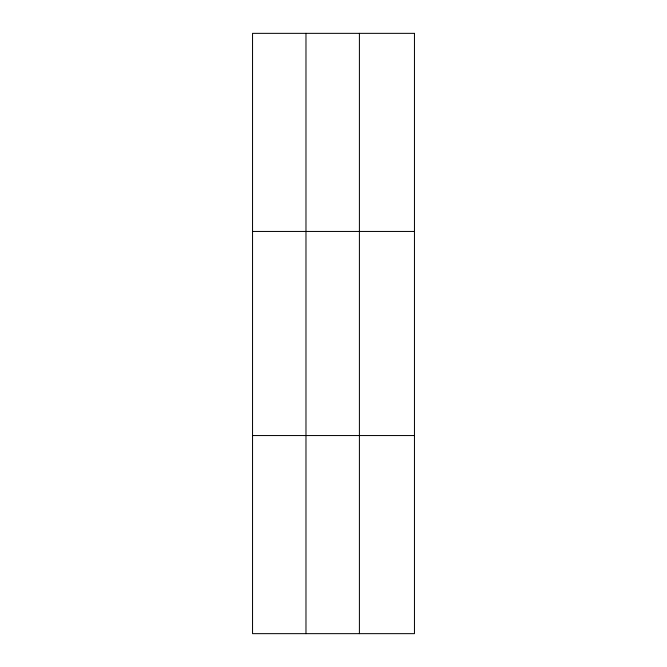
<?xml version="1.0" encoding="UTF-8"?>
<svg xmlns="http://www.w3.org/2000/svg" width="667" height="667" viewBox="0 0 667 667"><rect width="100%" height="100%" fill="white"/><g stroke="black" fill="none" stroke-linecap="round" stroke-linejoin="round"><path stroke-width="1" d="M305.978 33.35L305.978 633.65M359.405 33.35L359.405 633.65M252.543 231.449L414.457 231.449M252.543 435.551L414.457 435.551M414.457 33.35L414.457 633.65L252.543 633.65L252.543 33.35L414.457 33.35"/></g></svg>
